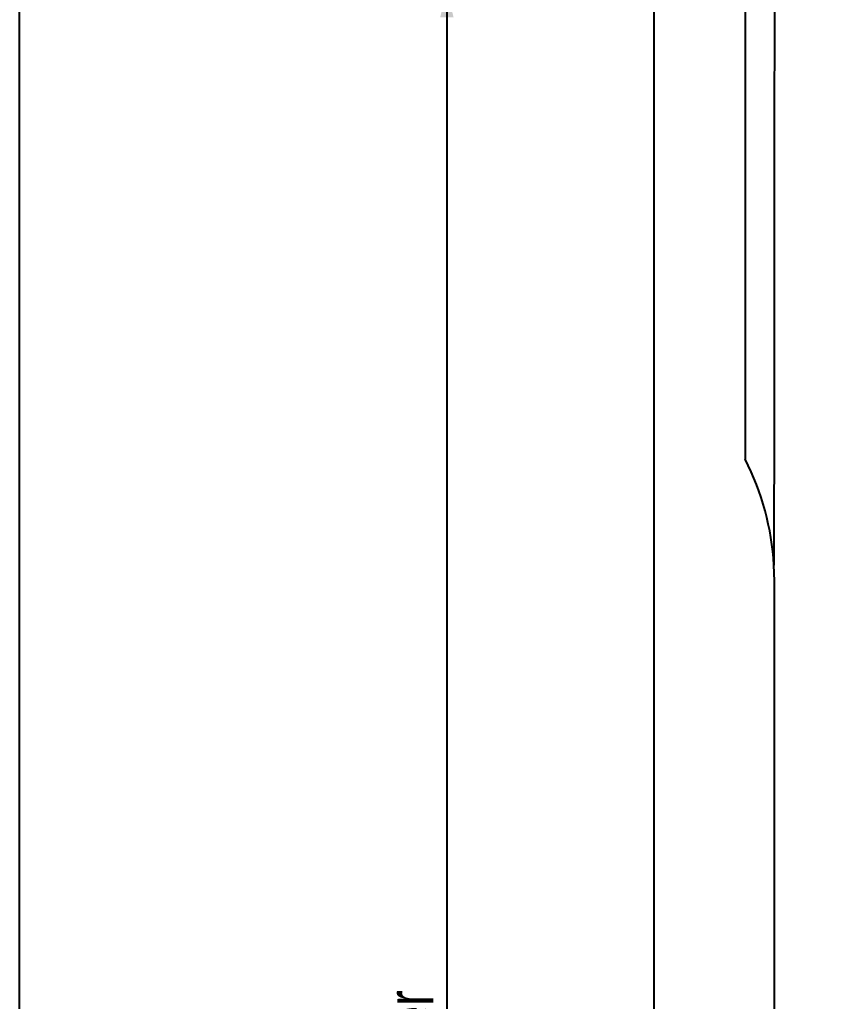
# Model space of a CAD drawing. Header units: millimetres. Extents: x 8 to 862, y 8 to 585.
# Drawn here: x 8 to 69.2, y 329.4 to 402.7 of the extents above; entities that cross this region are included whole.
import ezdxf

# ---------------------------------------------------------------- set-up
doc = ezdxf.new("R2010")
doc.units = ezdxf.units.MM
doc.layers.add('DIMENSIONS', color=2, linetype='Continuous')
doc.layers.add('OUTLINE', color=7, linetype='Continuous', lineweight=25)
doc.styles.add('SLDTEXTSTYLE0', font='TXT', dxfattribs={"width": 0.75})
doc.dimstyles.new('SLDDIMSTYLE2', dxfattribs={"dimtxt": 3.5, "dimasz": 2, "dimexe": 0, "dimexo": 0.0625, "dimgap": 0.875, "dimtad": 1, "dimrnd": 1e-09, "dimzin": 12, "dimdsep": 46, "dimtxsty": 'SLDTEXTSTYLE0', "dimsah": 1, "dimcen": 0.09, "dimadec": 0, "dimazin": 3, "dimtfac": 1, "dimtofl": 0, "dimtmove": 0, "dimatfit": 3, "dimfxl": 0, "dimfrac": 2, "dimtolj": 1, "dimtzin": 12, "dimarcsym": 0})

# ---------------------------------------------------------------- blocks, each defined once
blk = doc.blocks.new('_D_49')
at = {"layer": 'DIMENSIONS'}
for p, q in [((63.359, 404.833), (37.903, 404.833)), ((39.903, 404.833), (39.903, 208.087)), ((63.359, 208.087), (37.903, 208.087))]:
    blk.add_line(p, q, dxfattribs=at)
for points in [[(39.903, 404.833), (39.403, 402.833), (40.403, 402.833)], [(39.903, 208.087), (40.403, 210.087), (39.403, 210.087)]]:
    blk.add_solid(points, dxfattribs=at)
at = {"layer": 'DIMENSIONS', "char_height": 3.5, "attachment_point": 1, "rotation": 90, "style": 'SLDTEXTSTYLE0'}
for s, insert in [('hollow mill 0.2+/-0.02 deep at center', (35.391, 273.696)), ('196,75', (35.391, 256.848))]:
    blk.add_mtext(s, dxfattribs=dict(at, insert=insert))

msp = doc.modelspace()

# ---------------------------------------------------------------- linework, layer by layer
at = {"layer": 'OUTLINE'}
for p, q in [((8, 8), (8, 585)), ((55.38411, 183.08725), (55.38411, 429.83342)), ((62.17536, 429.83342), (62.17536, 369.83342)), ((64.35918, 360.74586), (64.32442, 361.92446)), ((64.35918, 242.17482), (64.35918, 360.74586))]:
    msp.add_line(p, q, dxfattribs=at)
msp.add_arc((44.35918, 360.74586), 20, 3.3783999, 27.0249267, dxfattribs=at)
msp.add_ellipse((12643.74676, 306.46034), major_axis=(0, 34561.72333), ratio=0.36397023, start_param=1.56795002, end_param=1.56919154, dxfattribs=at)

# ---------------------------------------------------------------- dimensions: what is measured, and where the dimension line sits
at = {"layer": 'DIMENSIONS'}
dim = msp.add_linear_dim(base=(39.90273, 208.08726), p1=(64.35918, 404.83342), p2=(64.35918, 208.08726), angle=90, text='<>  hollow mill 0.2+/-0.02 deep at center', dimstyle='SLDDIMSTYLE2', dxfattribs=at)
dim.commit()
dim.dimension.update_dxf_attribs({"geometry": '_D_49', "text_midpoint": (39.90273, 306.46034), "dimtype": 160})

doc.saveas('drawing.dxf')
